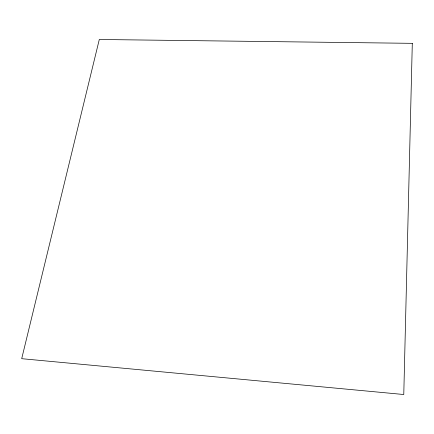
<?xml version="1.0" encoding="UTF-8"?>
<svg xmlns="http://www.w3.org/2000/svg" width="434" height="434" viewBox="0 0 434 434"><rect width="100%" height="100%" fill="white"/><g stroke="black" fill="none" stroke-linecap="round" stroke-linejoin="round"><path stroke-width="0.65" d="M412.3 43.335L403.772 394.517L21.7 358.685L99.299 39.483L412.3 43.335"/></g></svg>
